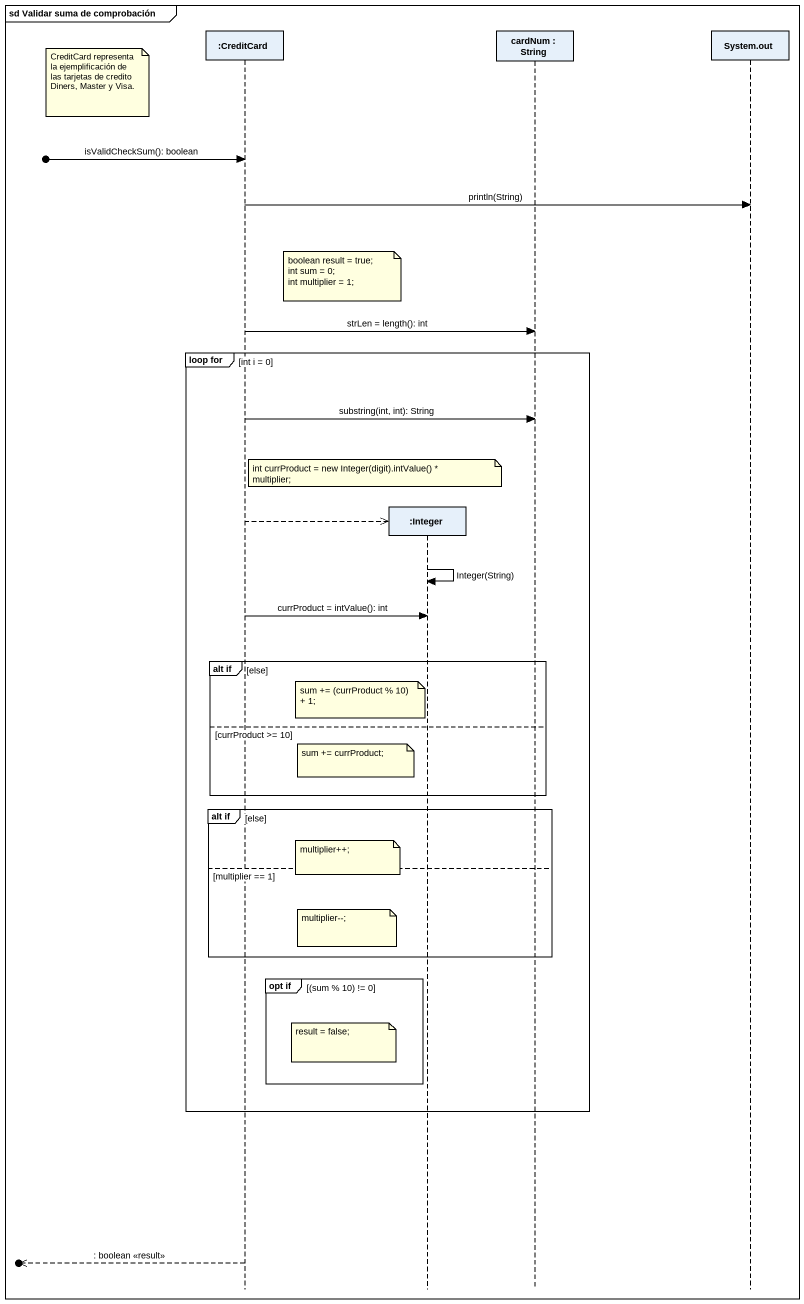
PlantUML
@startuml
mainframe sd Validar suma de comprobación
hide footbox
participant ":CreditCard" as CreditCard
participant ":Integer" as Integer
participant "cardNum : String" as cardNum
participant "System.out" as System_out

note left of CreditCard : CreditCard representa la ejemplificación de las tarjetas de credito Diners, Master y Visa.
[o-> CreditCard : isValidCheckSum(): boolean
CreditCard -> System_out : println(String)
note left of Integer
  boolean result = true;
  int sum = 0;
  int multiplier = 1;
end note
CreditCard -> cardNum : strLen = length(): int
group loop for [int i = 0]
  CreditCard -> cardNum : substring(int, int): String
  note over Integer : int currProduct = new Integer(digit).intValue() * multiplier;
  CreditCard -->> Integer **
  Integer -> Integer : Integer(String)
  CreditCard -> Integer : currProduct = intValue(): int
  group alt if [else]
    note left of Integer : sum += (currProduct % 10) + 1;
  else currProduct >= 10
    note left of Integer : sum += currProduct;
  end
  group alt if [else]
    note left of Integer : multiplier++;
  else multiplier == 1
    note left of Integer : multiplier--;
  end
  group opt if [(sum % 10) != 0]
    note left of Integer : result = false;
  end
end
[o<<-- CreditCard : : boolean <<result>>
@enduml
